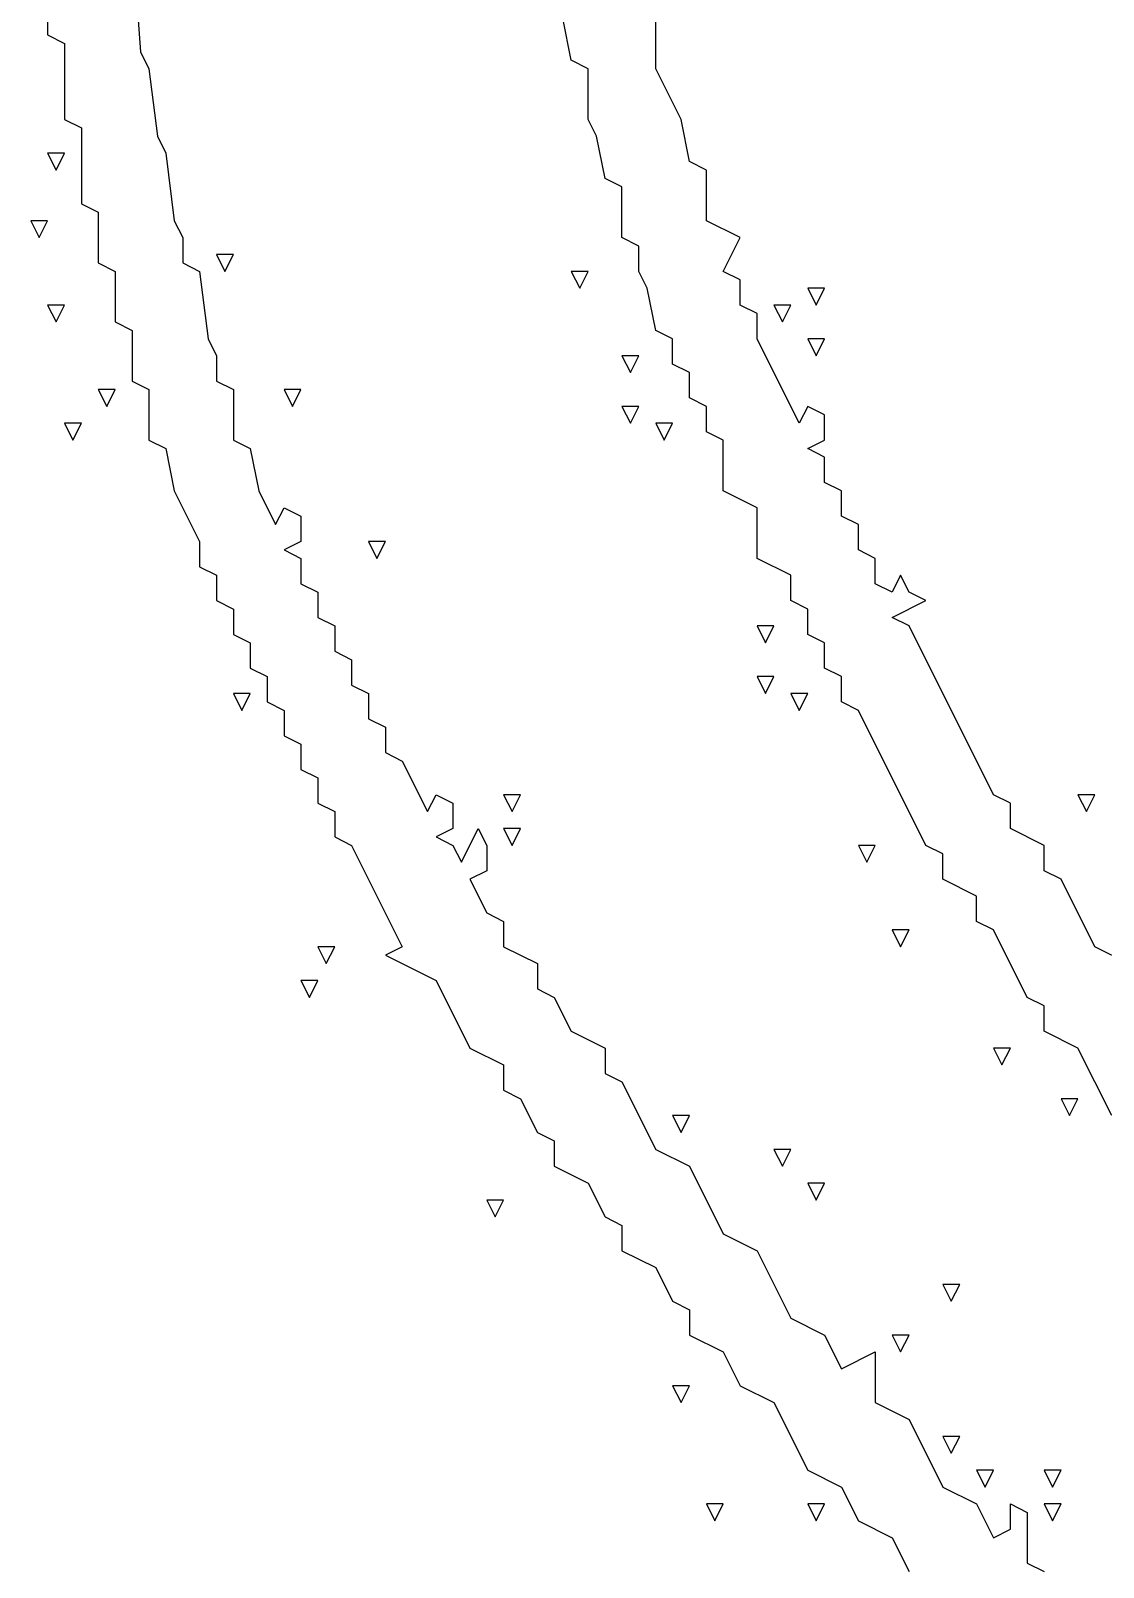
# Model space of a CAD drawing. Extents: x 11 to 152, y 0 to 170.
# Drawn here: x 55.11 to 66.75, y 103.84 to 120.53 of the extents above; entities that cross this region are included whole.
import ezdxf

# ---------------------------------------------------------------- set-up
doc = ezdxf.new("R2010")
doc.units = 0
doc.layers.add('Layer0', color=7, linetype='Continuous')

msp = doc.modelspace()

# ---------------------------------------------------------------- linework, layer by layer
at = {"layer": 'Layer0', "color": 5, "linetype": 'CONTINUOUS'}
for p, q in [((55.29126, 121.5858, 0.1), (55.29126, 120.4854, 0.1)), ((56.2082, 121.5858, 0.1), (56.29989, 120.302, 0.1)), ((60.97627, 120.2104, 0.1), (60.88457, 120.6688, 0.1)), ((61.8932, 120.1187, 0.1), (61.8932, 120.6688, 0.1)), ((55.29126, 120.4854, 0.1), (55.47465, 120.3937, 0.1)), ((55.47465, 120.3937, 0.1), (55.47465, 119.5685, 0.1)), ((56.29989, 120.302, 0.1), (56.39159, 120.1187, 0.1)), ((61.15965, 120.1187, 0.1), (60.97627, 120.2104, 0.1)), ((56.39159, 120.1187, 0.1), (56.48328, 119.3851, 0.1)), ((61.15965, 119.5685, 0.1), (61.15965, 120.1187, 0.1)), ((62.16828, 119.5685, 0.1), (61.8932, 120.1187, 0.1)), ((55.47465, 119.5685, 0.1), (55.65804, 119.4768, 0.1)), ((61.25135, 119.3851, 0.1), (61.15965, 119.5685, 0.1)), ((62.25998, 119.11, 0.1), (62.16828, 119.5685, 0.1)), ((55.65804, 119.4768, 0.1), (55.65804, 118.6516, 0.1)), ((56.48328, 119.3851, 0.1), (56.57497, 119.2017, 0.1)), ((61.34304, 118.9266, 0.1), (61.25135, 119.3851, 0.1)), ((55.29126, 119.2017, 0.1), (55.38296, 119.0183, 0.1)), ((55.47465, 119.2017, 0.1), (55.29126, 119.2017, 0.1)), ((55.38296, 119.0183, 0.1), (55.47465, 119.2017, 0.1)), ((56.57497, 119.2017, 0.1), (56.66667, 118.4682, 0.1)), ((62.44337, 119.0183, 0.1), (62.25998, 119.11, 0.1)), ((62.44337, 118.4682, 0.1), (62.44337, 119.0183, 0.1)), ((61.52643, 118.835, 0.1), (61.34304, 118.9266, 0.1)), ((61.52643, 118.2848, 0.1), (61.52643, 118.835, 0.1)), ((55.65804, 118.6516, 0.1), (55.84142, 118.5599, 0.1)), ((55.84142, 118.5599, 0.1), (55.84142, 118.0097, 0.1)), ((55.10787, 118.4682, 0.1), (55.19957, 118.2848, 0.1)), ((55.29126, 118.4682, 0.1), (55.10787, 118.4682, 0.1)), ((55.19957, 118.2848, 0.1), (55.29126, 118.4682, 0.1)), ((56.66667, 118.4682, 0.1), (56.75836, 118.2848, 0.1)), ((62.81014, 118.2848, 0.1), (62.44337, 118.4682, 0.1)), ((56.75836, 118.2848, 0.1), (56.75836, 118.0097, 0.1)), ((61.70982, 118.1931, 0.1), (61.52643, 118.2848, 0.1)), ((61.70982, 117.918, 0.1), (61.70982, 118.1931, 0.1)), ((62.62675, 117.918, 0.1), (62.81014, 118.2848, 0.1)), ((55.84142, 118.0097, 0.1), (56.02481, 117.918, 0.1)), ((56.75836, 118.0097, 0.1), (56.94175, 117.918, 0.1)), ((57.12513, 118.1014, 0.1), (57.21683, 117.918, 0.1)), ((57.30852, 118.1014, 0.1), (57.12513, 118.1014, 0.1)), ((57.21683, 117.918, 0.1), (57.30852, 118.1014, 0.1)), ((56.02481, 117.918, 0.1), (56.02481, 117.3679, 0.1)), ((56.94175, 117.918, 0.1), (57.03344, 117.1845, 0.1)), ((60.97627, 117.918, 0.1), (61.06796, 117.7346, 0.1)), ((61.15965, 117.918, 0.1), (60.97627, 117.918, 0.1)), ((61.06796, 117.7346, 0.1), (61.15965, 117.918, 0.1)), ((61.80151, 117.7346, 0.1), (61.70982, 117.918, 0.1)), ((62.81014, 117.8263, 0.1), (62.62675, 117.918, 0.1)), ((62.81014, 117.5512, 0.1), (62.81014, 117.8263, 0.1)), ((61.8932, 117.2762, 0.1), (61.80151, 117.7346, 0.1)), ((63.54369, 117.7346, 0.1), (63.63538, 117.5512, 0.1)), ((63.72708, 117.7346, 0.1), (63.54369, 117.7346, 0.1)), ((63.63538, 117.5512, 0.1), (63.72708, 117.7346, 0.1)), ((55.29126, 117.5512, 0.1), (55.38296, 117.3679, 0.1)), ((55.47465, 117.5512, 0.1), (55.29126, 117.5512, 0.1)), ((55.38296, 117.3679, 0.1), (55.47465, 117.5512, 0.1)), ((62.99353, 117.4595, 0.1), (62.81014, 117.5512, 0.1)), ((63.17691, 117.5512, 0.1), (63.26861, 117.3679, 0.1)), ((63.3603, 117.5512, 0.1), (63.17691, 117.5512, 0.1)), ((63.26861, 117.3679, 0.1), (63.3603, 117.5512, 0.1)), ((56.02481, 117.3679, 0.1), (56.2082, 117.2762, 0.1)), ((62.99353, 117.1845, 0.1), (62.99353, 117.4595, 0.1)), ((56.2082, 117.2762, 0.1), (56.2082, 116.726, 0.1)), ((57.03344, 117.1845, 0.1), (57.12513, 117.0011, 0.1)), ((62.07659, 117.1845, 0.1), (61.8932, 117.2762, 0.1)), ((62.07659, 116.9094, 0.1), (62.07659, 117.1845, 0.1)), ((63.452, 116.2675, 0.1), (62.99353, 117.1845, 0.1)), ((63.54369, 117.1845, 0.1), (63.63538, 117.0011, 0.1)), ((63.72708, 117.1845, 0.1), (63.54369, 117.1845, 0.1)), ((63.63538, 117.0011, 0.1), (63.72708, 117.1845, 0.1)), ((57.12513, 117.0011, 0.1), (57.12513, 116.726, 0.1)), ((61.52643, 117.0011, 0.1), (61.61812, 116.8177, 0.1)), ((61.70982, 117.0011, 0.1), (61.52643, 117.0011, 0.1)), ((61.61812, 116.8177, 0.1), (61.70982, 117.0011, 0.1)), ((62.25998, 116.8177, 0.1), (62.07659, 116.9094, 0.1)), ((62.25998, 116.5426, 0.1), (62.25998, 116.8177, 0.1)), ((56.2082, 116.726, 0.1), (56.39159, 116.6343, 0.1)), ((57.12513, 116.726, 0.1), (57.30852, 116.6343, 0.1)), ((55.84142, 116.6343, 0.1), (55.93312, 116.4509, 0.1)), ((56.02481, 116.6343, 0.1), (55.84142, 116.6343, 0.1)), ((55.93312, 116.4509, 0.1), (56.02481, 116.6343, 0.1)), ((56.39159, 116.6343, 0.1), (56.39159, 116.0841, 0.1)), ((57.30852, 116.6343, 0.1), (57.30852, 116.0841, 0.1)), ((57.85868, 116.6343, 0.1), (57.95038, 116.4509, 0.1)), ((58.04207, 116.6343, 0.1), (57.85868, 116.6343, 0.1)), ((57.95038, 116.4509, 0.1), (58.04207, 116.6343, 0.1)), ((62.44337, 116.4509, 0.1), (62.25998, 116.5426, 0.1)), ((61.52643, 116.4509, 0.1), (61.61812, 116.2675, 0.1)), ((61.70982, 116.4509, 0.1), (61.52643, 116.4509, 0.1)), ((61.61812, 116.2675, 0.1), (61.70982, 116.4509, 0.1)), ((62.44337, 116.1758, 0.1), (62.44337, 116.4509, 0.1)), ((63.54369, 116.4509, 0.1), (63.452, 116.2675, 0.1)), ((63.72708, 116.3592, 0.1), (63.54369, 116.4509, 0.1)), ((63.72708, 116.0841, 0.1), (63.72708, 116.3592, 0.1)), ((55.47465, 116.2675, 0.1), (55.56634, 116.0841, 0.1)), ((55.65804, 116.2675, 0.1), (55.47465, 116.2675, 0.1)), ((55.56634, 116.0841, 0.1), (55.65804, 116.2675, 0.1)), ((61.8932, 116.2675, 0.1), (61.9849, 116.0841, 0.1)), ((62.07659, 116.2675, 0.1), (61.8932, 116.2675, 0.1)), ((61.9849, 116.0841, 0.1), (62.07659, 116.2675, 0.1)), ((62.62675, 116.0841, 0.1), (62.44337, 116.1758, 0.1)), ((56.39159, 116.0841, 0.1), (56.57497, 115.9924, 0.1)), ((56.57497, 115.9924, 0.1), (56.66667, 115.534, 0.1)), ((57.30852, 116.0841, 0.1), (57.49191, 115.9924, 0.1)), ((57.49191, 115.9924, 0.1), (57.5836, 115.534, 0.1)), ((62.62675, 115.534, 0.1), (62.62675, 116.0841, 0.1)), ((63.54369, 115.9924, 0.1), (63.72708, 116.0841, 0.1)), ((63.72708, 115.9008, 0.1), (63.54369, 115.9924, 0.1)), ((63.72708, 115.6257, 0.1), (63.72708, 115.9008, 0.1)), ((56.66667, 115.534, 0.1), (56.94175, 114.9838, 0.1)), ((57.5836, 115.534, 0.1), (57.76699, 115.1672, 0.1)), ((62.99353, 115.3506, 0.1), (62.62675, 115.534, 0.1)), ((63.91046, 115.534, 0.1), (63.72708, 115.6257, 0.1)), ((63.91046, 115.2589, 0.1), (63.91046, 115.534, 0.1)), ((57.76699, 115.1672, 0.1), (57.85868, 115.3506, 0.1)), ((57.85868, 115.3506, 0.1), (58.04207, 115.2589, 0.1)), ((62.99353, 114.8004, 0.1), (62.99353, 115.3506, 0.1)), ((58.04207, 115.2589, 0.1), (58.04207, 114.9838, 0.1)), ((64.09385, 115.1672, 0.1), (63.91046, 115.2589, 0.1)), ((64.09385, 114.8921, 0.1), (64.09385, 115.1672, 0.1)), ((56.94175, 114.9838, 0.1), (56.94175, 114.7087, 0.1)), ((58.04207, 114.9838, 0.1), (57.85868, 114.8921, 0.1)), ((58.77562, 114.9838, 0.1), (58.86731, 114.8004, 0.1)), ((58.95901, 114.9838, 0.1), (58.77562, 114.9838, 0.1)), ((58.86731, 114.8004, 0.1), (58.95901, 114.9838, 0.1)), ((57.85868, 114.8921, 0.1), (58.04207, 114.8004, 0.1)), ((64.27724, 114.8004, 0.1), (64.09385, 114.8921, 0.1)), ((56.94175, 114.7087, 0.1), (57.12513, 114.617, 0.1)), ((58.04207, 114.8004, 0.1), (58.04207, 114.5254, 0.1)), ((63.3603, 114.617, 0.1), (62.99353, 114.8004, 0.1)), ((64.27724, 114.5254, 0.1), (64.27724, 114.8004, 0.1)), ((57.12513, 114.617, 0.1), (57.12513, 114.342, 0.1)), ((58.04207, 114.5254, 0.1), (58.22546, 114.4337, 0.1)), ((63.3603, 114.342, 0.1), (63.3603, 114.617, 0.1)), ((64.46063, 114.4337, 0.1), (64.27724, 114.5254, 0.1)), ((64.55232, 114.617, 0.1), (64.46063, 114.4337, 0.1)), ((64.64401, 114.4337, 0.1), (64.55232, 114.617, 0.1)), ((57.12513, 114.342, 0.1), (57.30852, 114.2503, 0.1)), ((58.22546, 114.4337, 0.1), (58.22546, 114.1586, 0.1)), ((63.54369, 114.2503, 0.1), (63.3603, 114.342, 0.1)), ((64.46063, 114.1586, 0.1), (64.8274, 114.342, 0.1)), ((64.8274, 114.342, 0.1), (64.64401, 114.4337, 0.1)), ((57.30852, 114.2503, 0.1), (57.30852, 113.9752, 0.1)), ((58.22546, 114.1586, 0.1), (58.40885, 114.0669, 0.1)), ((63.54369, 113.9752, 0.1), (63.54369, 114.2503, 0.1)), ((64.64401, 114.0669, 0.1), (64.46063, 114.1586, 0.1)), ((58.40885, 114.0669, 0.1), (58.40885, 113.7918, 0.1)), ((62.99353, 114.0669, 0.1), (63.08522, 113.8835, 0.1)), ((63.17691, 114.0669, 0.1), (62.99353, 114.0669, 0.1)), ((63.08522, 113.8835, 0.1), (63.17691, 114.0669, 0.1)), ((65.56095, 112.233, 0.1), (64.64401, 114.0669, 0.1)), ((57.30852, 113.9752, 0.1), (57.49191, 113.8835, 0.1)), ((57.49191, 113.8835, 0.1), (57.49191, 113.6084, 0.1)), ((63.72708, 113.8835, 0.1), (63.54369, 113.9752, 0.1)), ((63.72708, 113.6084, 0.1), (63.72708, 113.8835, 0.1)), ((58.40885, 113.7918, 0.1), (58.59223, 113.7001, 0.1)), ((58.59223, 113.7001, 0.1), (58.59223, 113.425, 0.1)), ((57.49191, 113.6084, 0.1), (57.6753, 113.5167, 0.1)), ((57.6753, 113.5167, 0.1), (57.6753, 113.2416, 0.1)), ((62.99353, 113.5167, 0.1), (63.08522, 113.3333, 0.1)), ((63.17691, 113.5167, 0.1), (62.99353, 113.5167, 0.1)), ((63.08522, 113.3333, 0.1), (63.17691, 113.5167, 0.1)), ((63.91046, 113.5167, 0.1), (63.72708, 113.6084, 0.1)), ((63.91046, 113.2416, 0.1), (63.91046, 113.5167, 0.1)), ((57.30852, 113.3333, 0.1), (57.40022, 113.1499, 0.1)), ((57.49191, 113.3333, 0.1), (57.30852, 113.3333, 0.1)), ((57.40022, 113.1499, 0.1), (57.49191, 113.3333, 0.1)), ((58.59223, 113.425, 0.1), (58.77562, 113.3333, 0.1)), ((58.77562, 113.3333, 0.1), (58.77562, 113.0583, 0.1)), ((63.3603, 113.3333, 0.1), (63.452, 113.1499, 0.1)), ((63.54369, 113.3333, 0.1), (63.3603, 113.3333, 0.1)), ((63.452, 113.1499, 0.1), (63.54369, 113.3333, 0.1)), ((57.6753, 113.2416, 0.1), (57.85868, 113.1499, 0.1)), ((57.85868, 113.1499, 0.1), (57.85868, 112.8749, 0.1)), ((64.09385, 113.1499, 0.1), (63.91046, 113.2416, 0.1)), ((64.8274, 111.6828, 0.1), (64.09385, 113.1499, 0.1)), ((58.77562, 113.0583, 0.1), (58.95901, 112.9666, 0.1)), ((57.85868, 112.8749, 0.1), (58.04207, 112.7832, 0.1)), ((58.95901, 112.9666, 0.1), (58.95901, 112.6915, 0.1)), ((58.04207, 112.7832, 0.1), (58.04207, 112.5081, 0.1)), ((58.95901, 112.6915, 0.1), (59.14239, 112.5998, 0.1)), ((58.04207, 112.5081, 0.1), (58.22546, 112.4164, 0.1)), ((59.14239, 112.5998, 0.1), (59.41748, 112.0496, 0.1)), ((58.22546, 112.4164, 0.1), (58.22546, 112.1413, 0.1)), ((59.41748, 112.0496, 0.1), (59.50917, 112.233, 0.1)), ((59.50917, 112.233, 0.1), (59.69256, 112.1413, 0.1)), ((60.24272, 112.233, 0.1), (60.33441, 112.0496, 0.1)), ((60.42611, 112.233, 0.1), (60.24272, 112.233, 0.1)), ((60.33441, 112.0496, 0.1), (60.42611, 112.233, 0.1)), ((65.74434, 112.1413, 0.1), (65.56095, 112.233, 0.1)), ((66.47789, 112.233, 0.1), (66.56958, 112.0496, 0.1)), ((66.66127, 112.233, 0.1), (66.47789, 112.233, 0.1)), ((66.56958, 112.0496, 0.1), (66.66127, 112.233, 0.1)), ((58.22546, 112.1413, 0.1), (58.40885, 112.0496, 0.1)), ((58.40885, 112.0496, 0.1), (58.40885, 111.7745, 0.1)), ((59.69256, 112.1413, 0.1), (59.69256, 111.8662, 0.1)), ((65.74434, 111.8662, 0.1), (65.74434, 112.1413, 0.1)), ((59.69256, 111.8662, 0.1), (59.50917, 111.7745, 0.1)), ((59.78425, 111.4995, 0.1), (59.96764, 111.8662, 0.1)), ((59.96764, 111.8662, 0.1), (60.05933, 111.6828, 0.1)), ((60.24272, 111.8662, 0.1), (60.33441, 111.6828, 0.1)), ((60.42611, 111.8662, 0.1), (60.24272, 111.8662, 0.1)), ((60.33441, 111.6828, 0.1), (60.42611, 111.8662, 0.1)), ((66.11111, 111.6828, 0.1), (65.74434, 111.8662, 0.1)), ((58.40885, 111.7745, 0.1), (58.59223, 111.6828, 0.1)), ((58.59223, 111.6828, 0.1), (59.14239, 110.5825, 0.1)), ((59.50917, 111.7745, 0.1), (59.69256, 111.6828, 0.1)), ((59.69256, 111.6828, 0.1), (59.78425, 111.4995, 0.1)), ((60.05933, 111.6828, 0.1), (60.05933, 111.4078, 0.1)), ((64.09385, 111.6828, 0.1), (64.18554, 111.4995, 0.1)), ((64.27724, 111.6828, 0.1), (64.09385, 111.6828, 0.1)), ((64.18554, 111.4995, 0.1), (64.27724, 111.6828, 0.1)), ((65.01079, 111.5912, 0.1), (64.8274, 111.6828, 0.1)), ((66.11111, 111.4078, 0.1), (66.11111, 111.6828, 0.1)), ((65.01079, 111.3161, 0.1), (65.01079, 111.5912, 0.1)), ((60.05933, 111.4078, 0.1), (59.87594, 111.3161, 0.1)), ((59.87594, 111.3161, 0.1), (60.05933, 110.9493, 0.1)), ((65.37756, 111.1327, 0.1), (65.01079, 111.3161, 0.1)), ((66.2945, 111.3161, 0.1), (66.11111, 111.4078, 0.1)), ((66.66127, 110.5825, 0.1), (66.2945, 111.3161, 0.1)), ((65.37756, 110.8576, 0.1), (65.37756, 111.1327, 0.1)), ((60.05933, 110.9493, 0.1), (60.24272, 110.8576, 0.1)), ((60.24272, 110.8576, 0.1), (60.24272, 110.5825, 0.1)), ((65.56095, 110.7659, 0.1), (65.37756, 110.8576, 0.1)), ((64.46063, 110.7659, 0.1), (64.55232, 110.5825, 0.1)), ((64.64401, 110.7659, 0.1), (64.46063, 110.7659, 0.1)), ((64.55232, 110.5825, 0.1), (64.64401, 110.7659, 0.1)), ((65.92772, 110.0324, 0.1), (65.56095, 110.7659, 0.1)), ((58.22546, 110.5825, 0.1), (58.31715, 110.3991, 0.1)), ((58.40885, 110.5825, 0.1), (58.22546, 110.5825, 0.1)), ((58.31715, 110.3991, 0.1), (58.40885, 110.5825, 0.1)), ((59.14239, 110.5825, 0.1), (58.95901, 110.4908, 0.1)), ((58.95901, 110.4908, 0.1), (59.50917, 110.2157, 0.1)), ((60.24272, 110.5825, 0.1), (60.60949, 110.3991, 0.1)), ((67.02805, 110.3991, 0.1), (66.66127, 110.5825, 0.1)), ((60.60949, 110.3991, 0.1), (60.60949, 110.1241, 0.1)), ((58.04207, 110.2157, 0.1), (58.13376, 110.0324, 0.1)), ((58.22546, 110.2157, 0.1), (58.04207, 110.2157, 0.1)), ((58.13376, 110.0324, 0.1), (58.22546, 110.2157, 0.1)), ((59.50917, 110.2157, 0.1), (59.87594, 109.4822, 0.1)), ((60.60949, 110.1241, 0.1), (60.79288, 110.0324, 0.1)), ((60.79288, 110.0324, 0.1), (60.97627, 109.6656, 0.1)), ((66.11111, 109.9407, 0.1), (65.92772, 110.0324, 0.1)), ((66.11111, 109.6656, 0.1), (66.11111, 109.9407, 0.1)), ((60.97627, 109.6656, 0.1), (61.34304, 109.4822, 0.1)), ((66.47789, 109.4822, 0.1), (66.11111, 109.6656, 0.1)), ((59.87594, 109.4822, 0.1), (60.24272, 109.2988, 0.1)), ((61.34304, 109.4822, 0.1), (61.34304, 109.2071, 0.1)), ((65.56095, 109.4822, 0.1), (65.65264, 109.2988, 0.1)), ((65.74434, 109.4822, 0.1), (65.56095, 109.4822, 0.1)), ((65.65264, 109.2988, 0.1), (65.74434, 109.4822, 0.1)), ((66.84466, 108.7487, 0.1), (66.47789, 109.4822, 0.1)), ((60.24272, 109.2988, 0.1), (60.24272, 109.0237, 0.1)), ((61.34304, 109.2071, 0.1), (61.52643, 109.1154, 0.1)), ((60.24272, 109.0237, 0.1), (60.42611, 108.932, 0.1)), ((61.52643, 109.1154, 0.1), (61.8932, 108.3819, 0.1)), ((60.42611, 108.932, 0.1), (60.60949, 108.5653, 0.1)), ((66.2945, 108.932, 0.1), (66.38619, 108.7487, 0.1)), ((66.47789, 108.932, 0.1), (66.2945, 108.932, 0.1)), ((66.38619, 108.7487, 0.1), (66.47789, 108.932, 0.1)), ((62.07659, 108.7487, 0.1), (62.16828, 108.5653, 0.1)), ((62.25998, 108.7487, 0.1), (62.07659, 108.7487, 0.1)), ((62.16828, 108.5653, 0.1), (62.25998, 108.7487, 0.1)), ((60.60949, 108.5653, 0.1), (60.79288, 108.4736, 0.1)), ((60.79288, 108.4736, 0.1), (60.79288, 108.1985, 0.1)), ((61.8932, 108.3819, 0.1), (62.25998, 108.1985, 0.1)), ((63.17691, 108.3819, 0.1), (63.26861, 108.1985, 0.1)), ((63.3603, 108.3819, 0.1), (63.17691, 108.3819, 0.1)), ((63.26861, 108.1985, 0.1), (63.3603, 108.3819, 0.1)), ((60.79288, 108.1985, 0.1), (61.15965, 108.0151, 0.1)), ((62.25998, 108.1985, 0.1), (62.62675, 107.4649, 0.1)), ((61.15965, 108.0151, 0.1), (61.34304, 107.6483, 0.1)), ((63.54369, 108.0151, 0.1), (63.63538, 107.8317, 0.1)), ((63.72708, 108.0151, 0.1), (63.54369, 108.0151, 0.1)), ((63.63538, 107.8317, 0.1), (63.72708, 108.0151, 0.1)), ((60.05933, 107.8317, 0.1), (60.15102, 107.6483, 0.1)), ((60.24272, 107.8317, 0.1), (60.05933, 107.8317, 0.1)), ((60.15102, 107.6483, 0.1), (60.24272, 107.8317, 0.1)), ((61.34304, 107.6483, 0.1), (61.52643, 107.5566, 0.1)), ((61.52643, 107.5566, 0.1), (61.52643, 107.2816, 0.1)), ((62.62675, 107.4649, 0.1), (62.99353, 107.2816, 0.1)), ((61.52643, 107.2816, 0.1), (61.8932, 107.0982, 0.1)), ((62.99353, 107.2816, 0.1), (63.3603, 106.548, 0.1)), ((61.8932, 107.0982, 0.1), (62.07659, 106.7314, 0.1)), ((65.01079, 106.9148, 0.1), (65.10248, 106.7314, 0.1)), ((65.19417, 106.9148, 0.1), (65.01079, 106.9148, 0.1)), ((65.10248, 106.7314, 0.1), (65.19417, 106.9148, 0.1)), ((62.07659, 106.7314, 0.1), (62.25998, 106.6397, 0.1)), ((62.25998, 106.6397, 0.1), (62.25998, 106.3646, 0.1)), ((63.3603, 106.548, 0.1), (63.72708, 106.3646, 0.1)), ((62.25998, 106.3646, 0.1), (62.62675, 106.1812, 0.1)), ((63.72708, 106.3646, 0.1), (63.91046, 105.9978, 0.1)), ((64.46063, 106.3646, 0.1), (64.55232, 106.1812, 0.1)), ((64.64401, 106.3646, 0.1), (64.46063, 106.3646, 0.1)), ((64.55232, 106.1812, 0.1), (64.64401, 106.3646, 0.1)), ((62.62675, 106.1812, 0.1), (62.81014, 105.8145, 0.1)), ((63.91046, 105.9978, 0.1), (64.27724, 106.1812, 0.1)), ((64.27724, 106.1812, 0.1), (64.27724, 105.6311, 0.1)), ((62.07659, 105.8145, 0.1), (62.16828, 105.6311, 0.1)), ((62.25998, 105.8145, 0.1), (62.07659, 105.8145, 0.1)), ((62.16828, 105.6311, 0.1), (62.25998, 105.8145, 0.1)), ((62.81014, 105.8145, 0.1), (63.17691, 105.6311, 0.1)), ((63.17691, 105.6311, 0.1), (63.54369, 104.8975, 0.1)), ((64.27724, 105.6311, 0.1), (64.64401, 105.4477, 0.1)), ((64.64401, 105.4477, 0.1), (65.01079, 104.7141, 0.1)), ((65.01079, 105.2643, 0.1), (65.10248, 105.0809, 0.1)), ((65.19417, 105.2643, 0.1), (65.01079, 105.2643, 0.1)), ((65.10248, 105.0809, 0.1), (65.19417, 105.2643, 0.1)), ((63.54369, 104.8975, 0.1), (63.91046, 104.7141, 0.1)), ((65.37756, 104.8975, 0.1), (65.46926, 104.7141, 0.1)), ((65.56095, 104.8975, 0.1), (65.37756, 104.8975, 0.1)), ((65.46926, 104.7141, 0.1), (65.56095, 104.8975, 0.1)), ((66.11111, 104.8975, 0.1), (66.2028, 104.7141, 0.1)), ((66.2945, 104.8975, 0.1), (66.11111, 104.8975, 0.1)), ((66.2028, 104.7141, 0.1), (66.2945, 104.8975, 0.1)), ((63.91046, 104.7141, 0.1), (64.09385, 104.3474, 0.1)), ((65.01079, 104.7141, 0.1), (65.37756, 104.5307, 0.1)), ((62.44337, 104.5307, 0.1), (62.53506, 104.3474, 0.1)), ((62.62675, 104.5307, 0.1), (62.44337, 104.5307, 0.1)), ((62.53506, 104.3474, 0.1), (62.62675, 104.5307, 0.1)), ((63.54369, 104.5307, 0.1), (63.63538, 104.3474, 0.1)), ((63.72708, 104.5307, 0.1), (63.54369, 104.5307, 0.1)), ((63.63538, 104.3474, 0.1), (63.72708, 104.5307, 0.1)), ((65.37756, 104.5307, 0.1), (65.56095, 104.164, 0.1)), ((65.74434, 104.2557, 0.1), (65.74434, 104.5307, 0.1)), ((65.74434, 104.5307, 0.1), (65.92772, 104.4391, 0.1)), ((66.11111, 104.5307, 0.1), (66.2028, 104.3474, 0.1)), ((66.2945, 104.5307, 0.1), (66.11111, 104.5307, 0.1)), ((66.2028, 104.3474, 0.1), (66.2945, 104.5307, 0.1)), ((64.09385, 104.3474, 0.1), (64.46063, 104.164, 0.1)), ((65.92772, 104.4391, 0.1), (65.92772, 103.8889, 0.1)), ((64.46063, 104.164, 0.1), (64.64401, 103.7972, 0.1)), ((65.56095, 104.164, 0.1), (65.74434, 104.2557, 0.1)), ((65.92772, 103.8889, 0.1), (66.11111, 103.7972, 0.1))]:
    msp.add_line(p, q, dxfattribs=at)

doc.saveas('drawing.dxf')
